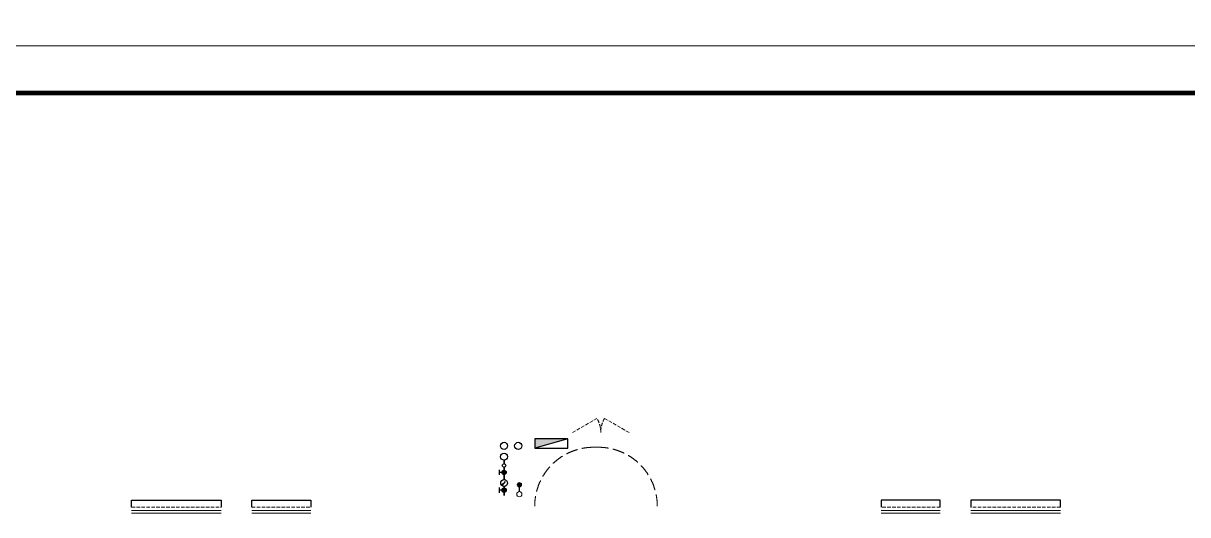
# Model space of a CAD drawing. Extents: x 5031545 to 5313844, y -886381 to -283477.
# Drawn here: x 5269046 to 5293740, y -777524 to -767106 of the extents above; entities that cross this region are included whole.
import ezdxf

# ---------------------------------------------------------------- set-up
doc = ezdxf.new("R2010")
doc.units = 0
doc.header["$LTSCALE"] = 1000
doc.header["$MEASUREMENT"] = 0
doc.linetypes.add('DASH', pattern=[0.35, 0.25, -0.1])
doc.layers.get('0').update_dxf_attribs({"linetype": 'CONTINUOUS'})
for name, color, linetype, lineweight in [('EQUIP_地漏', 7, 'CONTINUOUS', 18), ('STAIR', 252, 'CONTINUOUS', 20), ('VPIPE-废水', 31, 'TG_F', 18), ('WINDOW', 146, 'CONTINUOUS', 20), ('图框', 147, 'CONTINUOUS', 20), ('平面-栏杆', 56, 'CONTINUOUS', 15), ('平面-看线', 252, 'CONTINUOUS', 15)]:
    doc.layers.add(name, color=color, linetype=linetype, lineweight=lineweight)
for name, color, linetype in [('EQUIP_消火栓', 7, 'CONTINUOUS'), ('VPIPE-凝结', 150, 'CONTINUOUS'), ('VPIPE-消防', 1, 'TG_X'), ('VPIPE-给水', 3, 'TG_J'), ('污水', 3, 'CONTINUOUS'), ('看线', 185, 'CONTINUOUS'), ('给水', 4, 'CONTINUOUS')]:
    doc.layers.add(name, color=color, linetype=linetype)
doc.styles.add('TG_LINETYPE', font='SIMPLEX', dxfattribs={"width": 0.8, "height": 3, "bigfont": 'HZTXT'})
doc.linetypes.add('TG_F', pattern='A,2,-0.3,["F",TG_LINETYPE,S=0.1,R=0,X=-0.23,Y=-0.15],0', length=2.3)
doc.linetypes.add('TG_J', pattern='A,2,-0.22,["J",TG_LINETYPE,S=0.1,R=0,X=-0.18,Y=-0.15],0', length=2.22)
doc.linetypes.add('TG_X', pattern='A,4,-0.3,["X",TG_LINETYPE,S=0.1,R=0,X=-0.23,Y=-0.15],0', length=4.3)

# ---------------------------------------------------------------- blocks, each defined once
blk = doc.blocks.new('$TwtSys$00000434')
at = {"color": 252}
for p, q in [((-0.5, 0.5), (-0.5, -0.5)), ((-0.5, -0.5), (0.5, 0.5)), ((0.5, 0.5), (-0.5, 0.5)), ((0.5, -0.5), (0.5, 0.5)), ((-0.5, -0.5), (0.5, -0.5))]:
    blk.add_line(p, q, dxfattribs=at)
blk.add_solid([(0.5, -0.5), (0.5, 0.5), (-0.5, -0.5)], dxfattribs=at)
blk = doc.blocks.new('A$C2705576B')
at = {"layer": '给水'}
h = blk.add_hatch(color=252, dxfattribs=at)
edge = h.paths.add_edge_path()
edge.add_arc((417, -1741), 47.2, 0, 360)
h = blk.add_hatch(color=252, dxfattribs=at)
edge = h.paths.add_edge_path()
edge.add_arc((795, -1741), 47.2, 0, 360)
at = {"layer": '给水', "color": 252}
for p, q in [((363, -1645), (472, -1645)), ((417, -1741), (417, -1645)), ((601, -1768), (525, -1704)), ((525, -1704), (564, -1715)), ((740, -1645), (849, -1645)), ((795, -1741), (795, -1645))]:
    blk.add_line(p, q, dxfattribs=at)
at = {"layer": '给水', "color": 252, "const_width": 35.4}
for points in [[(499, -1741), (302, -1741)], [(903, -1741), (641, -1741)], [(1053, -1741), (978, -1741)]]:
    blk.add_lwpolyline(points, dxfattribs=at)
at = {"layer": '给水', "color": 252}
for centre, radius in [((417, -1741), 47.2), ((570, -1741), 70.8), ((795, -1741), 47.2), ((941, -1741), 37.5)]:
    blk.add_circle(centre, radius, dxfattribs=at)
blk = doc.blocks.new('$TwtSys$00000141')
at = {"color": 1}
for p, q in [((-47, 4), (-5, 46)), ((-47, 4), (-5, 46)), ((-44, -18), (18, 44)), ((-44, -18), (18, 44)), ((-33, -33), (33, 33)), ((-33, -33), (33, 33)), ((-16, -44), (44, 16)), ((-16, -44), (44, 16)), ((6, -46), (46, -6)), ((6, -46), (46, -6))]:
    blk.add_line(p, q, dxfattribs=at)
blk.add_circle((0, 0), 47, dxfattribs=at)
blk.add_circle((0, 0), 47, dxfattribs=at)
blk = doc.blocks.new('A$C547B2CCF')
at = {"layer": 'STAIR', "color": 252, "linetype": 'DASH'}
blk.add_lwpolyline([(35300, 12020, -0.414214), (36550, 13270), (36650, 13270, -0.414214), (37900, 12020)], format="xyb", dxfattribs=at)
at = {"layer": 'VPIPE-凝结', "color": 252}
blk.add_line((34975, 12330), (34975, 12428), dxfattribs=at)
at = {"layer": 'VPIPE-废水', "color": 252}
blk.add_circle((34975, 12275), 55, dxfattribs=at)
at = {"layer": 'VPIPE-消防', "color": 252, "linetype": 'Continuous'}
blk.add_circle((34950, 13300), 75, dxfattribs=at)
at = {"layer": 'VPIPE-给水', "color": 252, "linetype": 'Continuous'}
for centre in [(34650, 13300), (34650, 13070)]:
    blk.add_circle(centre, 75, dxfattribs=at)
at = {"layer": 'WINDOW', "color": 252, "linetype": 'DASH', "ltscale": 0.3}
for points in [[(36102, 13583), (36621, 13883, -0.131652), (36702, 13583)], [(37300, 13583), (36780, 13883, 0.131652), (36700, 13583)]]:
    blk.add_lwpolyline(points, format="xyb", dxfattribs=at)
at = {"layer": '平面-栏杆', "color": 252}
for points in [[(28650, 11930), (26750, 11930)], [(28650, 11870), (26750, 11870)], [(30550, 11930), (29300, 11930)], [(30550, 11870), (29300, 11870)], [(42650, 11930), (43900, 11930)], [(42650, 11870), (43900, 11870)], [(44550, 11930), (46450, 11930)], [(44550, 11870), (46450, 11870)]]:
    blk.add_lwpolyline(points, dxfattribs=at)
at = {"layer": '平面-看线', "color": 252, "linetype": 'DASH', "ltscale": 0.3}
for points in [[(26750, 12000), (28650, 12000)], [(29300, 12000), (30550, 12000)], [(43900, 12000), (42650, 12000)], [(46450, 12000), (44550, 12000)]]:
    blk.add_lwpolyline(points, dxfattribs=at)
at = {"layer": '看线', "color": 252, "ltscale": 0.5}
for points in [[(26750, 12000), (26750, 12150), (28650, 12150), (28650, 12000)], [(29300, 12000), (29300, 12150), (30550, 12150), (30550, 12000)], [(43900, 12000), (43900, 12150), (42650, 12150), (42650, 12000)], [(46450, 12000), (46450, 12150), (44550, 12150), (44550, 12000)]]:
    blk.add_lwpolyline(points, dxfattribs=at)
at = {"layer": 'EQUIP_地漏', "color": 252}
blk.add_blockref('$TwtSys$00000141', (34975, 12475), dxfattribs=at)
at = {"layer": 'EQUIP_消火栓', "color": 252, "xscale": 700, "yscale": 200, "zscale": 700, "rotation": 180.00000000036}
blk.add_blockref('$TwtSys$00000434', (35650, 13350), dxfattribs=at)
at = {"layer": '污水', "color": 252, "rotation": 90.00000000046907}
blk.add_blockref('A$C2705576B', (32909, 11942), dxfattribs=at)

msp = doc.modelspace()

# ---------------------------------------------------------------- linework, layer by layer
at = {"layer": '图框'}
for points in [[(5229743.6, -708181), (5313843.6, -708181), (5313843.6, -767581), (5229743.6, -767581)], [(5229743.6, -767581), (5313843.6, -767581), (5313843.6, -826981), (5229743.6, -826981)], [(5229743.6, -767581), (5313843.6, -767581), (5313843.6, -826981), (5229743.6, -826981)]]:
    msp.add_lwpolyline(points, close=True, dxfattribs=at)
at = {"layer": '图框', "const_width": 100}
msp.add_lwpolyline([(5312843.6, -825981), (5312843.6, -768581), (5232243.6, -768581), (5232243.6, -825981)], close=True, dxfattribs=at)

# ---------------------------------------------------------------- block references
at = {"color": 2}
msp.add_blockref('A$C547B2CCF', (5244591.5, -789363.8), dxfattribs=at)

doc.saveas('drawing.dxf')
